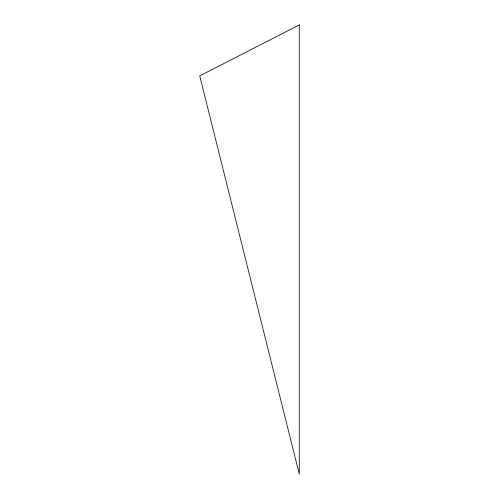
<?xml version="1.0" encoding="UTF-8"?>
<svg xmlns="http://www.w3.org/2000/svg" width="499" height="499" viewBox="0 0 499 499"><rect width="100%" height="100%" fill="white"/><g stroke="black" fill="none" stroke-linecap="round" stroke-linejoin="round"><path stroke-width="0.75" d="M299.269 24.95L199.731 75.885L299.269 474.05L299.269 24.95"/></g></svg>
